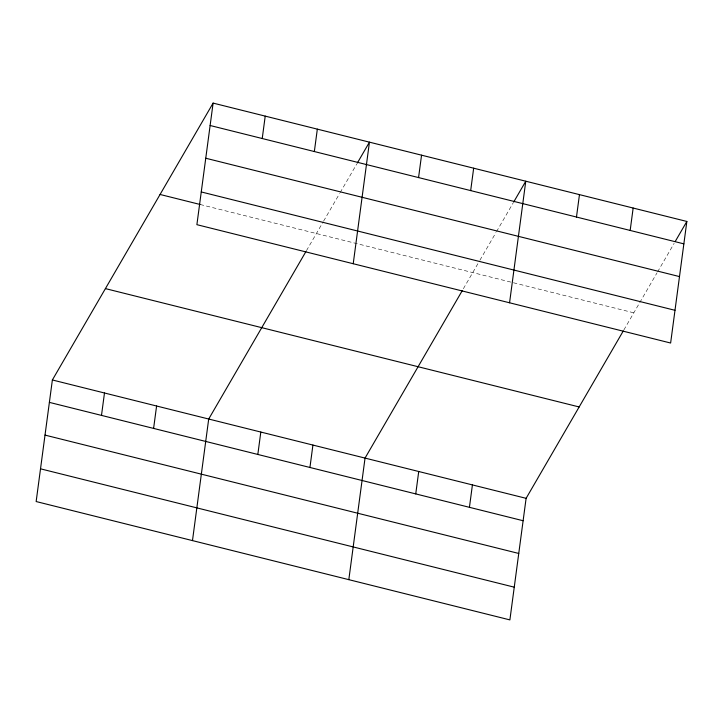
<?xml version="1.0" encoding="UTF-8"?>
<svg xmlns="http://www.w3.org/2000/svg" width="723" height="723" viewBox="0 0 723 723"><rect width="100%" height="100%" fill="white"/><g stroke="black" fill="none" stroke-linecap="round" stroke-linejoin="round"><path stroke-width="0.54" stroke-dasharray="3.62 2.71" d="M306.462 250.646L323.027 222.106M323.579 221.157L339.602 193.556M340.162 192.598L356.737 164.049M463.353 288.748L479.367 261.166M479.918 260.208L495.942 232.607M496.493 231.658L513.068 203.109M623.868 329.941L657.017 272.851M657.569 271.902L674.143 243.344M200.235 204.51L633.809 312.824"/><path stroke-width="1.08" d="M213.113 103.1L196.891 224.672L670.628 343.027L686.85 221.455L213.113 103.1L52.372 379.973L36.15 501.545L509.887 619.9L526.109 498.328L623.316 330.89M101.491 415.4L104.483 392.996M153.601 428.414L156.593 406.01M192.481 540.596L208.703 419.033L305.91 251.595M262.232 138.527L265.224 116.123M257.831 454.46L260.813 432.056M314.342 151.541L317.334 129.137M309.941 467.474L312.923 445.07M353.222 263.723L369.444 142.16L357.289 163.1M348.82 579.656L365.043 458.093L462.25 290.655M418.563 177.587L421.554 155.183M415.743 493.908L418.725 471.504M470.673 190.601L473.664 168.197M469.435 507.32L472.417 484.916M509.561 302.783L525.775 181.22L513.619 202.16M576.475 217.036L579.466 194.632M630.167 230.447L633.158 208.043M675.246 241.446L686.85 221.455M210.122 125.504L683.859 243.859M205.757 158.229L679.493 276.584M201.256 191.947L674.993 310.303M160.063 194.469L200.235 204.51M105.413 288.604L579.159 406.959M52.372 379.973L526.109 498.328M49.381 402.377L523.118 520.732M45.016 435.101L518.753 553.457M40.515 468.82L514.261 587.175"/></g></svg>
